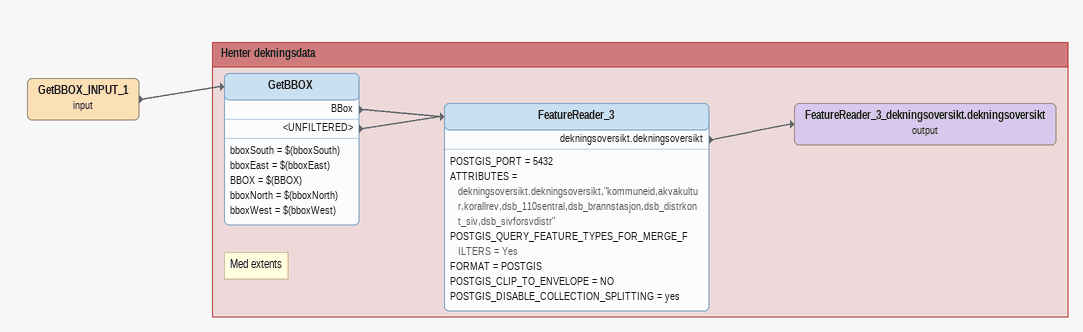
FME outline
GetBBOX_INPUT_1 (input)
    -> GetBBOX

Bookmark: Henter dekningsdata
GetBBOX
    bboxSouth = $(bboxSouth)
    bboxEast = $(bboxEast)
    BBOX = $(BBOX)
    bboxNorth = $(bboxNorth)
    bboxWest = $(bboxWest)
    BBox -> FeatureReader_3
    <UNFILTERED> -> FeatureReader_3
Note: Med extents
FeatureReader_3
    POSTGIS_PORT = 5432
    ATTRIBUTES = dekningsoversikt.dekningsoversikt,"kommuneid,akvakultur,korallrev,dsb_110sentral,dsb_brannstasjon,dsb_distrkont_siv,dsb_sivforsvdistr"
    POSTGIS_QUERY_FEATURE_TYPES_FOR_MERGE_FILTERS = Yes
    FORMAT = POSTGIS
    POSTGIS_CLIP_TO_ENVELOPE = NO
    POSTGIS_DISABLE_COLLECTION_SPLITTING = yes
    dekningsoversikt.dekningsoversikt -> FeatureReader_3_dekningsoversikt.dekningsoversikt (output)
FeatureReader_3_dekningsoversikt.dekningsoversikt (output)
